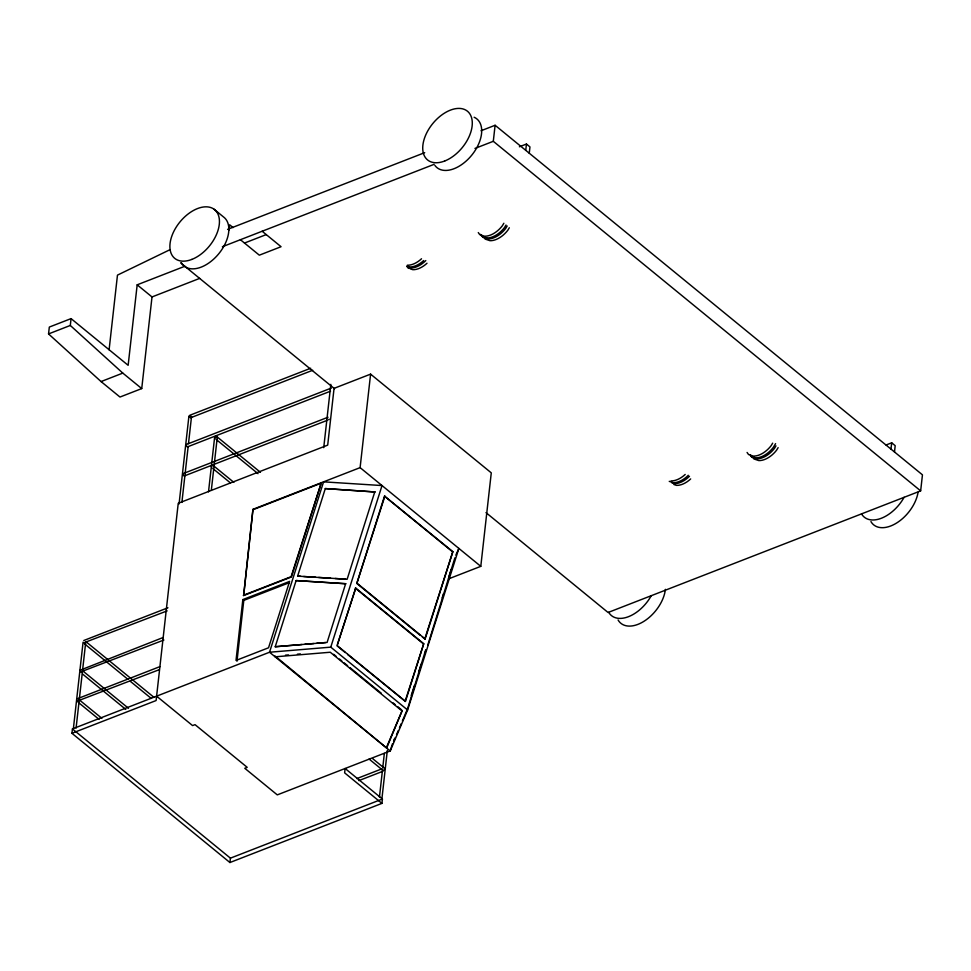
<?xml version="1.0" encoding="UTF-8"?>
<svg xmlns="http://www.w3.org/2000/svg" width="971" height="971" viewBox="0 0 971 971"><rect width="100%" height="100%" fill="white"/><g stroke="black" fill="none" stroke-linecap="round" stroke-linejoin="round"><path stroke-width="1.46" d="M137.178 284.819L152.01 296.944L141.73 388.582L119.979 397.042L101.057 381.567L48.55 333.927L49.315 327.069L71.065 318.609L128.148 365.314L137.178 284.819L184.83 266.272M141.73 388.582L122.807 373.107L70.3 325.455L71.065 318.609M109.092 349.851L117.467 275.121L170.095 249.632M381.931 803.381L344.632 772.855L345.118 768.486L382.416 799.012L381.931 803.381L229.921 862.527L71.939 733.287L72.437 728.918L269.525 652.233L330.771 647.147L407.614 710.007L390.208 750.947L277.281 794.885L244.765 768.279L247.204 767.333L195.025 724.645L192.586 725.592L156.61 696.171M73.444 728.104L83.081 642.195M76.09 728.068L85.727 642.159M179.065 503.949L188.872 416.535L189.891 415.236L310.684 368.24M181.893 502.42L188.143 446.648M188.483 443.638L191.53 416.51L189.369 415.843L189.673 417.129M229.083 229.993L229.666 224.799L233.089 227.59M208.51 491.836L214.591 437.581L216.424 436.865L217.249 437.545L211.326 490.294M242.835 599.593L236.014 660.438L268.542 647.778L289.601 581.398L242.835 599.593L243.794 600.381L236.973 661.227M320.721 484.626L291.421 576.968L243.648 595.563L252.958 509.326L360.107 467.634L480.791 566.348L448.468 578.922M243.648 595.563L252.958 509.326M229.921 862.527L230.418 858.158L72.437 728.918M323.731 447.667L330.832 384.37M360.107 467.634L370.594 374.138L334.06 388.351L327.7 445.131L178.239 503.281L156.113 700.54L71.939 733.287M379.443 797.118L382.489 769.991M382.829 766.981L384.346 753.411M381.931 798.599L387.332 750.377M485.986 512.615L608.077 612.495L920.654 490.877L493.304 141.305L495.101 125.271L481.021 130.757M525.736 150.335L526.452 144.036L519.4 146.779M480.791 566.348L491.277 472.853L370.594 374.138M529.256 153.212L529.96 146.912L526.452 144.036M890.977 449.1L891.681 442.8L886.05 444.997M894.485 451.976L895.201 445.677L891.681 442.8M920.654 490.877L922.45 474.843L495.101 125.271M243.32 595.284L291.094 576.701L321.17 483.182L253.285 509.605M301.908 644.526L275.23 646.747L296.119 580.573L345.64 583.717L296.119 580.573M300.634 576.313L297.624 576.119L325.309 488.571L374.842 491.957L325.309 488.571M345.64 583.717L327.106 642.426L275.23 646.747M374.83 491.714L347.145 579.262L297.624 576.119M330.771 647.147L382.028 485.561L323.574 481.847L269.525 652.233L390.208 750.947L392.502 743.725M337.483 644.392L355.726 588.086L423.744 643.724L405.441 701.414L347.582 654.466M420.067 635.18L356.818 583.437L384.504 496.132L452.85 551.649L425.152 638.954L422.409 637.097M345.227 652.548L337.022 645.824L355.726 588.086M356.818 583.437L384.904 496.084M424.752 639.015L452.85 551.649M405.053 701.475L423.744 643.724M394.481 738.773L393.583 741.613L395.343 737.475M411.243 695.467L414.399 685.49M418.926 671.228L421.183 664.103M442.181 597.918L443.541 593.633M448.99 576.458L451.26 569.297M402.395 720.907L407.674 708.466L425.711 649.854M427.701 645.327L454.889 557.852M407.614 710.007L458.87 548.421L455.836 555.121M386.592 747.245L402.261 710.396L386.652 748.034L275.072 656.032L275.133 656.821L330.261 652.245L402.322 711.197M396.52 734.707L398.28 730.568M399.457 727.813L401.217 723.662M424.97 652.767L426.208 650.036M211.824 465.619L211.605 467.512M503.852 223.269L502.298 225.842A20.342 12.283 -50.7 0 1 484.505 236.208L479.735 234.63L478.278 232.567M506.012 225.041L504.459 227.615A20.342 12.283 -50.7 0 1 486.665 237.968M507.165 225.988L505.624 228.561A20.342 12.283 -50.7 0 1 487.818 238.927L483.048 237.337L481.592 235.285M509.326 227.748L507.772 230.321A20.342 12.283 -50.7 0 1 489.979 240.687L485.209 239.109L483.752 237.045M772.661 443.152L771.108 445.725A20.342 12.283 -50.7 0 1 753.314 456.091L748.532 454.513L747.075 452.45M775.586 443.638L773.256 447.485A20.342 12.283 -50.7 0 1 755.462 457.851L750.692 456.273M775.975 445.871L774.421 448.444A20.342 12.283 -50.7 0 1 756.627 458.798L751.857 457.22L750.401 455.168M778.135 447.631L776.582 450.204A20.342 12.283 -50.7 0 1 758.788 460.57L754.006 458.992L752.561 456.928M79.974 670.269L163.274 637.449M328.635 419.8L329.157 419.193M227.59 229.374L424.703 152.665M222.371 246.731L434.11 164.342M474.977 148.429L493.304 141.305M244.498 243.053L266.248 234.594M48.55 333.927L70.3 325.455M152.01 296.944L199.65 278.398M101.057 381.567L122.807 373.107M190.51 417.809L312.698 370.267M331.281 388.084L186.626 444.378L186.408 446.272M187.245 446.951L330.504 391.204M328.016 417.227L183.349 473.52L183.143 475.414M183.968 476.081L327.227 420.346M83.761 640.52L167.934 607.773M167.158 610.88L83.967 642.753L84.902 642.887M243.794 600.381L289.188 582.721M163.893 640.023L80.702 671.896L81.637 672.029M77.231 698.804L159.997 666.592M159.232 669.699L77.425 701.038L78.372 701.171M356.843 778.584L382.149 768.741M358.869 780.611L382.768 771.314M230.418 858.158L382.416 799.012M304.87 644.283L313.767 643.542M316.728 643.288L325.625 642.559M285.498 655.158L288.472 654.915M297.417 654.175L300.391 653.92M303.632 576.507L315.636 577.26M318.634 577.454L330.638 578.218M335.141 578.498L345.64 579.165M486.665 237.968L481.883 236.39L480.427 234.339M406.873 266.103L409.495 266.976A20.342 12.283 -50.7 0 0 423.684 260.544M406.715 266.624L410.66 267.923A20.342 12.283 -50.7 0 0 425.808 260.568M408.038 268.105L408.876 268.384M410.187 268.821L412.821 269.683A20.342 12.283 -50.7 0 0 426.997 263.25M669.237 481.349L673.17 482.66A20.342 12.283 -50.7 0 0 688.318 475.292M671.701 482.733L674.335 483.607A20.342 12.283 -50.7 0 0 689.483 476.251M673.862 484.505L676.484 485.366A20.342 12.283 -50.7 0 0 690.672 478.934M262.158 231.244L281.068 246.719L259.33 255.179L240.407 239.703M214.045 209.214L223.451 216.897A31.473 19.019 -50.7 0 1 216.836 255.98A31.473 19.019 -50.7 0 1 181.346 262.728M180.727 262.923L334.534 388.728M384.504 496.132L452.45 551.71M260.446 472.319L216.145 436.076L215.089 436.489L214.87 438.37M216.035 439.329L258.019 473.666M212.867 465.218L233.865 482.381M357.207 583.377L425.152 638.954M212.77 468.471L230.261 482.781M355.325 588.135L423.344 643.785M337.423 645.776L405.441 701.414M333.672 654.296L336.002 656.202M339.486 659.054L341.816 660.96M344.135 662.853L347.618 665.705M349.948 667.611L381.336 693.282M392.952 702.798L395.282 704.691M397.612 706.597L401.096 709.449M372.73 758.703L384.455 768.292L384.249 770.185L383.193 770.598L369.126 759.079M86.285 641.952L153.891 697.263M84.611 643.919L127.856 679.287M130.187 681.205L151.233 698.416M83.021 671.095L128.475 708.284M82.511 674.008L125.757 709.388M78.578 699.278L101.894 718.346M78.068 702.191L99.115 719.402M685.198 474.455A20.342 12.283 -50.7 0 1 671.01 480.888M421.523 258.772A20.342 12.283 -50.7 0 1 407.335 265.204M918.068 492.273A31.473 19.019 -50.7 0 1 896.646 522.993A31.473 19.019 -50.7 0 1 870.926 521.561M904.098 497.298A31.473 19.019 -50.7 0 1 861.52 513.865M474.127 117.248A31.473 19.019 -50.7 0 1 471.7 155.239A31.473 19.019 -50.7 0 1 434.887 165.398M665.402 589.348A31.473 19.019 -50.7 0 1 644.441 621.003A31.473 19.019 -50.7 0 1 618.078 619.971M651.25 595.721A31.473 19.019 -50.7 0 1 608.671 612.276M84.708 640.654L84.708 640.654M444.718 160.992A31.473 19.019 -50.7 0 0 470.231 114.529A31.473 19.019 -50.7 0 0 427.592 131.206A31.473 19.019 -50.7 0 0 444.718 160.992M191.87 259.403A31.473 19.019 -50.7 0 0 217.383 212.94A31.473 19.019 -50.7 0 0 174.744 229.629A31.473 19.019 -50.7 0 0 191.87 259.403"/></g></svg>
